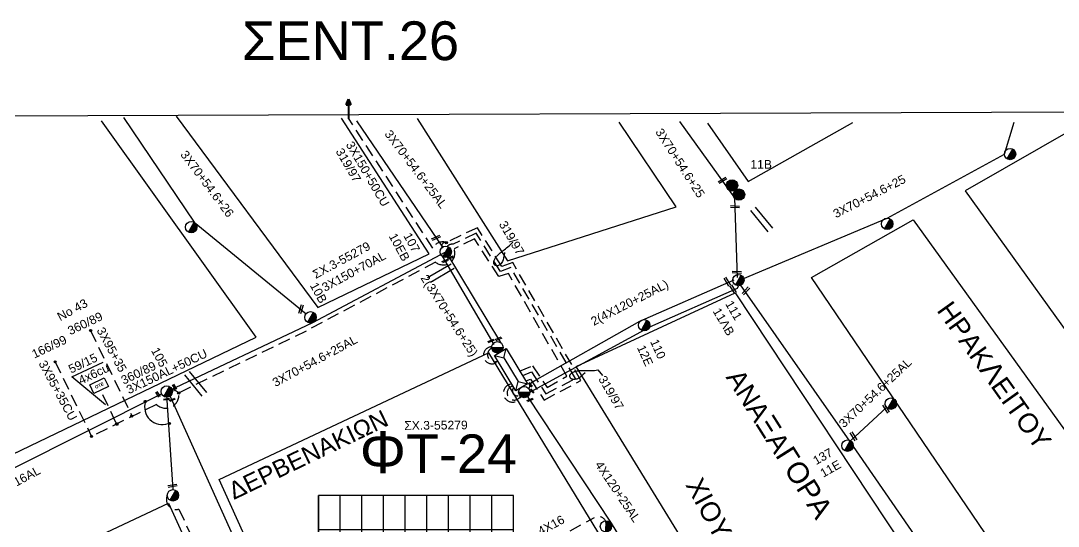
# Model space of a CAD drawing. Header units: millimetres. Extents: x 3156 to 5307, y 1191 to 2273.
# Drawn here: x 3271.8 to 3487, y 2156 to 2260.8 of the extents above; entities that cross this region are included whole.
import ezdxf
from ezdxf.enums import TextEntityAlignment as Align

# ---------------------------------------------------------------- set-up
doc = ezdxf.new("R2010")
doc.units = ezdxf.units.MM
doc.linetypes.add('DASHED', pattern=[19.05, 12.7, -6.35])
for name, color, linetype in [('Pillar OTE', 7, 'Continuous'), ('Άγνωστα', 7, 'Continuous'), ('Ασφαλειοκιβώτια Χ.Τ 9 αναχωρήσεων', 7, 'Continuous'), ('Γυμνά εναέρια ΧΤ και ΦΟΠ (3Φ)   4x50+16AL', 7, 'Continuous'), ('Εναέρια παροχή ΧΤ 4x25', 7, 'SYN_LINE'), ('Επίτονοι', 7, 'Continuous'), ('Επιγραφές - Σχήματα', 7, 'Continuous'), ('Καλώδια ΧΤ   3x150+50AL', 7, 'DASHED'), ('Καλώδια ΧΤ   3x150+50CU', 7, 'DASHED'), ('Καλώδια ΧΤ   3x150+70AL', 7, 'DASHED'), ('Καλώδια ΧΤ   3x150AL+50XLPE', 7, 'DASHED'), ('Καλώδια ΧΤ   3x95+35 CU', 7, 'DASHED'), ('Μηχανική τομή', 7, 'Continuous'), ('Στύλος Ξύλινος', 7, 'Continuous'), ('Στύλος Ξύλινος @ 1', 7, 'Continuous'), ('Στύλος ΦΜ', 7, 'Continuous'), ('Στύλος ΦΜ @ 1', 7, 'Continuous'), ('Συνδέσεις', 7, 'Continuous'), ('Συνεστραμμένα ΧΤ   3x70+54.6+25 AL', 7, 'SYN_LINE'), ('Συνεστραμμένα ΧΤ   4x120+25 AL', 7, 'SYN_LINE'), ('Τομή', 7, 'Continuous'), ('Υποσταθμός εναέριος 2 στύλων', 7, 'Continuous'), ('Υποσταθμός πόλεως', 7, 'Continuous'), ('Υπόβαθρο ΔΕΗ', 7, 'Continuous'), ('Υπόγεια καλώδια Παροχών ΧΤ   4x6', 7, 'DASHED')]:
    doc.layers.add(name, color=color, linetype=linetype)
doc.styles.add('arial', font='arial.ttf')
doc.styles.get("Standard").update_dxf_attribs({"font": 'arial.ttf'})
doc.linetypes.add('SYN_LINE', pattern='A,0.5,-0.0001,["/\\/\\/\\/",Standard,S=0.1,R=0,X=0,Y=-0.05],-0.25', length=0.7501)
doc.dimstyles.new('ISO-25', dxfattribs={"dimtxt": 2.5, "dimasz": 2.5, "dimexe": 1.25, "dimexo": 0.625, "dimtad": 1, "dimtxsty": 'Standard', "dimcen": 2.5, "dimadec": 0, "dimazin": 0, "dimtfac": 1, "dimtmove": 0, "dimatfit": 3, "dimfxl": 1, "dimarcsym": 0})

# ---------------------------------------------------------------- blocks, each defined once
blk = doc.blocks.new('ΥΠΑΡΧΩΝ ΤΣΙΜΕΝΤΕΝΙΟΣ ΣΤΥΛΟΣ')
at = {"layer": 'Στύλος ΦΜ'}
blk.add_hatch(color=7, dxfattribs=at).paths.add_polyline_path([(-1.29, -2.28, 0.574793), (2.62, 0, 0.268822), (1.3, 2.27)])
at = {"layer": 'Στύλος ΦΜ', "color": 7}
blk.add_line((-1.29, -2.28), (1.3, 2.27), dxfattribs=at)
blk.add_circle((0, 0), 2.62, dxfattribs=at)
at = {"layer": 'Στύλος ΦΜ', "flags": 4}
for tag, p in [('ΑΡΙΘΜΟΣ', (-4.68, 8.05)), ('ΤΥΠΟΣ', (-4.91, 3.03))]:
    blk.add_attdef(tag, p, '', height=4, dxfattribs=at)
blk = doc.blocks.new('ΥΠΟΣΤΑΘΜΟΣ ΕΝΑΕΡΙΟΣ ΕΠΙ 2 ΣΤΥΛΩΝ')
at = {"layer": 'Υποσταθμός εναέριος 2 στύλων', "linetype": 'Continuous'}
for points in [[(-11.97, -2.11, 0.574793), (-8.45, -0.07, 0.268822), (-9.64, 1.98)], [(9.68, -2.15, 0.574793), (13.19, -0.1, 0.268822), (12.01, 1.95)]]:
    blk.add_hatch(color=256, dxfattribs=at).paths.add_polyline_path(points)
for p, q in [((-11.97, -2.11), (-9.64, 1.98)), ((9.68, -2.15), (12.01, 1.95))]:
    blk.add_line(p, q, dxfattribs=at)
for centre in [(-10.81, -0.07), (10.84, -0.1)]:
    blk.add_circle(centre, 2.36, dxfattribs=at)
at = {"layer": 'Υποσταθμός πόλεως', "linetype": 'Continuous', "ltscale": 40}
blk.add_lwpolyline([(-8.57, 2.82), (8.57, 2.82), (8.57, -2.82), (-8.57, -2.82)], close=True, dxfattribs=at)
for points in [[(-5.75, 0), (-8.57, 2.82)], [(-8.57, -2.82), (-5.75, 0)], [(-5.75, 0), (5.75, 0)], [(5.75, 0), (8.57, 2.82)], [(8.57, -2.82), (5.75, 0)]]:
    blk.add_lwpolyline(points, dxfattribs=at)
at = {"layer": 'Υποσταθμός εναέριος 2 στύλων', "ltscale": 40, "flags": 1}
for tag, p in [('ΜΕΤΑΣΧΗΜΑΤΙΣΜΟΣ', (14.09, 2.51)), ('ΙΣΧΥΣ', (14.07, -0.28)), ('ΑΡΙΘΜΟΣ', (14.19, -3))]:
    blk.add_attdef(tag, p, '', height=1.8, dxfattribs=at)
blk = doc.blocks.new('_ΣΥΝΔΕΣΗ')
at = {"layer": 'Συνδέσεις', "linetype": 'SYN_LINE', "ltscale": 40}
blk.add_hatch(color=256, dxfattribs=at).paths.add_polyline_path([(0.5, -0.01, 1), (-0.5, -0.01, 1)])
at = {"layer": 'Συνδέσεις'}
blk.add_circle((0, -0.01), 0.5, dxfattribs=at)
blk = doc.blocks.new('ΤΟΜΗ')
at = {"layer": 'Τομή', "ltscale": 40}
for p, q in [((-5.68, 0), (5.68, 0)), ((5.68, -2.33), (-5.68, -2.33))]:
    blk.add_line(p, q, dxfattribs=at)
blk = doc.blocks.new('ΜΗΧΑΝΙΚΗ ΤΟΜΗ')
at = {"layer": 'Μηχανική τομή', "ltscale": 40}
for p, q in [((-1.89, 0.78), (1.89, 0.78)), ((1.89, 0), (-1.89, 0))]:
    blk.add_line(p, q, dxfattribs=at)
blk = doc.blocks.new('ΑΣΦΑΛΕΙΟΚΙΒΩΤΙΟ ΥΠΟΣΤΑΘΜΟΥ 9 ΑΝΑΧΩΡΗΣΕΩΝ')
at = {"layer": 'Ασφαλειοκιβώτια Χ.Τ 9 αναχωρήσεων', "ltscale": 40}
for p, q in [((-23.8, 40.36), (24.02, 40.36)), ((-9.72, 40.36), (-9.72, -40.64)), ((9.94, 40.36), (9.94, -40.64)), ((-23.8, 31.36), (24.02, 31.36)), ((-23.8, 22.36), (24.02, 22.36)), ((-23.8, 13.36), (24.02, 13.36)), ((-23.8, 4.36), (24.02, 4.36)), ((-23.8, -4.64), (24.02, -4.64)), ((-23.8, -13.64), (24.02, -13.64)), ((-23.8, -22.64), (24.02, -22.64)), ((-23.8, -31.64), (24.02, -31.64))]:
    blk.add_line(p, q, dxfattribs=at)
at = {"layer": 'Ασφαλειοκιβώτια Χ.Τ 9 αναχωρήσεων'}
blk.add_lwpolyline([(-23.8, -40.64), (24.02, -40.64), (24.02, 40.36), (-23.8, 40.36)], close=True, dxfattribs=at)
for s, p in [('1', (-18.12, 33.62)), ('2', (-18.12, 25.05)), ('3', (-18.12, 15.98)), ('4', (-18.12, 6.96)), ('5', (-18.12, -2.05)), ('6', (-18.12, -11.19)), ('7', (-18.12, -19.43)), ('8', (-18.12, -29.12)), ('9', (-18.12, -37.81))]:
    blk.add_text(s, height=3.6, dxfattribs=at).set_placement(p)
at = {"layer": 'Ασφαλειοκιβώτια Χ.Τ 9 αναχωρήσεων', "ltscale": 40}
for tag, height, p in [('ΟΝΟΜΑ', 5, (-0.16, 44.31)), ('ΚΕΙΜΕΝΟ 1', 2, (17.06, 35.59)), ('ΚΕΙΜΕΝΟ 2', 2, (17.06, 26.88)), ('ΚΕΙΜΕΝΟ 3', 2, (17.06, 17.69)), ('ΚΕΙΜΕΝΟ 4', 2, (17.06, 8.71)), ('ΚΕΙΜΕΝΟ 5', 2, (17.06, -0.13)), ('ΚΕΙΜΕΝΟ 6', 2, (17.06, -9.05)), ('ΚΕΙΜΕΝΟ 7', 2, (17.06, -18.13)), ('ΚΕΙΜΕΝΟ 8', 2, (17.06, -26.85)), ('ΚΕΙΜΕΝΟ 9', 2, (17.06, -35.99)), ('ΣΧ', 2, (-0.1, -42.64))]:
    blk.add_attdef(tag, text='', height=height, dxfattribs=at).set_placement(p, align=Align.MIDDLE_CENTER)
blk = doc.blocks.new('ΥΠΑΡΧΩΝ ΞΥΛΙΝΟΣ ΣΤΥΛΟΣ')
at = {"layer": 'Στύλος Ξύλινος'}
h = blk.add_hatch(color=7, dxfattribs=at)
h.paths.add_polyline_path([(-2.62, 0, 0.270008), (-1.29, -2.28), (1.3, 2.27, 0.576266)])
h.paths.add_polyline_path([(-1.29, -2.28, 0.574793), (2.62, 0, 0.268822), (1.3, 2.27)])
at = {"layer": 'Στύλος Ξύλινος', "color": 7}
blk.add_line((-1.29, -2.28), (1.3, 2.27), dxfattribs=at)
blk.add_circle((0, 0), 2.62, dxfattribs=at)
at = {"layer": 'Στύλος Ξύλινος', "flags": 4}
for tag, p in [('ΑΡΙΘΜΟΣ', (-4.91, 8.6)), ('ΤΥΠΟΣ', (-4.85, 3.39))]:
    blk.add_attdef(tag, p, '', height=4, dxfattribs=at)
blk = doc.blocks.new('ΕΠΙΤΟΝΟΣ')
at = {"layer": 'Επίτονοι', "lineweight": 40, "ltscale": 40}
blk.add_hatch(color=256, dxfattribs=at).paths.add_polyline_path([(-1.13, 6.47), (0, 9.1), (1.13, 6.47)])
for p, q in [((-1.13, 6.47), (0, 9.1)), ((1.13, 6.47), (-1.13, 6.47)), ((-1.13, 6.47), (0, 6.47)), ((0, 9.1), (1.13, 6.47)), ((0, 6.47), (0, 0))]:
    blk.add_line(p, q, dxfattribs=at)
blk = doc.blocks.new('PILLAR ΟΤΕ')
at = {"layer": 'Pillar OTE', "ltscale": 40}
blk.add_lwpolyline([(-3.31, 2.02), (3.39, 2.02), (3.39, -1.99), (-3.31, -1.99)], close=True, dxfattribs=at)
at = {"layer": 'Pillar OTE', "insert": (-1.81, 0.71), "char_height": 1.3575, "width": 109.961, "attachment_point": 1}
blk.add_mtext('{\\fArial|b1|i0|c161|p34;OTE}', dxfattribs=at)
blk = doc.blocks.new('TSONTA XT1')
at = {"ltscale": 40}
h = blk.add_hatch(color=256, dxfattribs=at)
h.dxf.hatch_style = 1
h.paths.add_polyline_path([(595.96, 2487.66), (597.07, 2488.77), (595.96, 2489.87), (594.85, 2488.77)])
blk.add_lwpolyline([(594.85, 2488.77), (595.96, 2489.87), (597.07, 2488.77), (595.96, 2487.66)], close=True, dxfattribs=at)

msp = doc.modelspace()

# ---------------------------------------------------------------- linework, layer by layer
at = {"layer": 'Άγνωστα'}
for points in [[(3372.12, 2212.71), (3372.06, 2212.1), (3371.97, 2211.6), (3371.85, 2211.2), (3371.72, 2210.88), (3371.58, 2210.64), (3371.43, 2210.45), (3371.29, 2210.31), (3371.16, 2210.21), (3371.04, 2210.13), (3370.94, 2210.07), (3370.85, 2210.02), (3370.77, 2209.99), (3370.7, 2209.98), (3370.64, 2209.97), (3370.57, 2209.98), (3370.5, 2209.99), (3370.44, 2210.01), (3370.36, 2210.03), (3370.29, 2210.06), (3370.23, 2210.1), (3370.16, 2210.14), (3370.1, 2210.19), (3370.05, 2210.24), (3370, 2210.3), (3369.97, 2210.36), (3369.95, 2210.43), (3369.93, 2210.5), (3369.93, 2210.58), (3369.93, 2210.66), (3369.94, 2210.74), (3369.95, 2210.83), (3369.97, 2210.93), (3370, 2211.02), (3370.03, 2211.12), (3370.07, 2211.23), (3370.12, 2211.33), (3370.17, 2211.44), (3370.24, 2211.55), (3370.31, 2211.66), (3370.39, 2211.77), (3370.48, 2211.89), (3370.58, 2212.01), (3370.69, 2212.13), (3370.82, 2212.25), (3370.96, 2212.38), (3371.11, 2212.52), (3371.28, 2212.66), (3371.46, 2212.81), (3371.67, 2212.97), (3371.88, 2213.14), (3372.11, 2213.31), (3372.35, 2213.5), (3372.59, 2213.7), (3372.84, 2213.9), (3373.1, 2214.12), (3373.35, 2214.36), (3373.6, 2214.6), (3373.85, 2214.86), (3373.89, 2214.91)], [(3388.86, 2187.78), (3388.43, 2187.34), (3388.05, 2187), (3387.71, 2186.76), (3387.41, 2186.6), (3387.14, 2186.49), (3386.91, 2186.44), (3386.72, 2186.42), (3386.55, 2186.42), (3386.41, 2186.42), (3386.29, 2186.44), (3386.19, 2186.46), (3386.11, 2186.48), (3386.05, 2186.52), (3385.99, 2186.55), (3385.94, 2186.6), (3385.9, 2186.65), (3385.86, 2186.71), (3385.82, 2186.77), (3385.78, 2186.84), (3385.75, 2186.91), (3385.72, 2186.98), (3385.71, 2187.05), (3385.7, 2187.13), (3385.7, 2187.2), (3385.71, 2187.27), (3385.73, 2187.34), (3385.77, 2187.4), (3385.81, 2187.47), (3385.86, 2187.53), (3385.92, 2187.59), (3385.99, 2187.65), (3386.07, 2187.71), (3386.15, 2187.77), (3386.24, 2187.83), (3386.33, 2187.89), (3386.43, 2187.94), (3386.54, 2187.99), (3386.66, 2188.04), (3386.78, 2188.08), (3386.92, 2188.12), (3387.06, 2188.15), (3387.21, 2188.18), (3387.38, 2188.21), (3387.55, 2188.23), (3387.74, 2188.24), (3387.95, 2188.25), (3388.17, 2188.26), (3388.41, 2188.26), (3388.66, 2188.26), (3388.93, 2188.26), (3389.22, 2188.26), (3389.53, 2188.25), (3389.84, 2188.26), (3390.17, 2188.26), (3390.5, 2188.28), (3390.84, 2188.3), (3391.19, 2188.34), (3391.54, 2188.39), (3392.46, 2187.23)]]:
    msp.add_lwpolyline(points, dxfattribs=at)
at = {"layer": 'Γυμνά εναέρια ΧΤ και ΦΟΠ (3Φ)   4x50+16AL', "color": 85}
msp.add_lwpolyline([(3421.07, 2206.05), (3443.7, 2173.58), (3468.05, 2138.36), (3496.42, 2094.73)], dxfattribs=at)
at = {"layer": 'Γυμνά εναέρια ΧΤ και ΦΟΠ (3Φ)   4x50+16AL', "color": 30, "ltscale": 40}
msp.add_lwpolyline([(3245.53, 2156.74), (3270.03, 2167.89), (3301.14, 2183.48)], dxfattribs=at)
at = {"layer": 'Εναέρια παροχή ΧΤ 4x25', "color": 151, "linetype": 'DASHED', "ltscale": 0.2}
msp.add_lwpolyline([(3379.11, 2151.37), (3390.84, 2157.8, -0.662112), (3393.19, 2155.94, -3.138939)], format="xyb", dxfattribs=at)
at = {"layer": 'Καλώδια ΧΤ   3x150+50AL', "color": 6, "ltscale": 0.2}
msp.add_lwpolyline([(3304.78, 2183.72), (3304.56, 2183.61, -0.729366), (3299.95, 2181.24), (3286.28, 2174.49)], format="xyb", dxfattribs=at)
at = {"layer": 'Καλώδια ΧΤ   3x150+50CU', "color": 1, "ltscale": 0.2}
msp.add_lwpolyline([(3360.25, 2214.75, 0.397444), (3357.25, 2213.62), (3339.76, 2240.59)], format="xyb", dxfattribs=at)
msp.add_lwpolyline([(3376.66, 2186.15), (3377.53, 2186.47), (3380.36, 2182.15), (3388.01, 2186.19), (3373.87, 2210.64), (3371.6, 2209.86), (3366.52, 2217.88), (3360.18, 2214.89)], dxfattribs=at)
at = {"layer": 'Καλώδια ΧΤ   3x150+50CU', "color": 133, "ltscale": 0.2}
msp.add_lwpolyline([(3375.95, 2187.25), (3377.73, 2187.99), (3380.72, 2183.41), (3386.87, 2186.61), (3373.44, 2209.61), (3371.29, 2208.77), (3366.26, 2216.78), (3361.5, 2214.45)], dxfattribs=at)
at = {"layer": 'Καλώδια ΧΤ   3x150+50CU', "color": 1, "ltscale": 0.2}
msp.add_arc((3359.87, 2214.11), 0.741, 56.0372, 204.9369, dxfattribs=at)
at = {"layer": 'Καλώδια ΧΤ   3x150+50CU', "ltscale": 0.2}
msp.add_arc((3361.36, 2212.85), 1.61, 84.9952, 133.4899, dxfattribs=at)
at = {"layer": 'Καλώδια ΧΤ   3x150+50CU', "color": 2, "ltscale": 0.2}
msp.add_arc((3369.56, 2191.42), 1.77, 94.7339, 317.9169, dxfattribs=at)
at = {"layer": 'Καλώδια ΧΤ   3x150+50CU', "color": 30, "ltscale": 0.2}
msp.add_arc((3370.09, 2191.55), 1.46, 111.8423, 298.9979, dxfattribs=at)
at = {"layer": 'Καλώδια ΧΤ   3x150+50CU', "color": 151, "ltscale": 0.2}
msp.add_arc((3373.83, 2183.6), 1.89, 93.7841, 332.9617, dxfattribs=at)
at = {"layer": 'Καλώδια ΧΤ   3x150+50CU', "color": 85, "ltscale": 0.2}
msp.add_arc((3374.14, 2183.59), 1.45, 103.5759, 334.4002, dxfattribs=at)
at = {"layer": 'Καλώδια ΧΤ   3x150+50CU', "color": 173, "ltscale": 0.2}
msp.add_arc((3374.76, 2184.01), 0.978, 132.7693, 312.5302, dxfattribs=at)
at = {"layer": 'Καλώδια ΧΤ   3x150+50CU', "color": 6, "ltscale": 0.2}
msp.add_arc((3303.08, 2182.16), 2.07, 44.4354, 98.079, dxfattribs=at)
at = {"layer": 'Καλώδια ΧΤ   3x150+50CU', "linetype": 'Continuous', "ltscale": 0.2}
msp.add_arc((3301.08, 2180.66), 3.59, 161.2989, 290.8316, dxfattribs=at)
at = {"layer": 'Καλώδια ΧΤ   3x150+70AL', "color": 6, "ltscale": 0.2}
msp.add_lwpolyline([(3375.24, 2188.11), (3377.98, 2189.23), (3380.97, 2184.73), (3385.08, 2187.1), (3372.96, 2208.39), (3370.99, 2207.76), (3365.94, 2215.58), (3361.69, 2213.5, -0.782477), (3357.84, 2210.75), (3330.98, 2196.45), (3304.82, 2183.74)], format="xyb", dxfattribs=at)
at = {"layer": 'Καλώδια ΧΤ   3x150AL+50XLPE', "color": 30, "ltscale": 0.2}
msp.add_lwpolyline([(3304.61, 2159.52), (3314.09, 2139.06)], dxfattribs=at)
msp.add_arc((3304.07, 2161.52), 2.07, 155.4105, 285.1552, dxfattribs=at)
at = {"layer": 'Καλώδια ΧΤ   3x95+35 CU', "color": 6, "linetype": 'DASHED', "ltscale": 0.2}
msp.add_lwpolyline([(3286.28, 2196.57), (3294.9, 2178.77)], dxfattribs=at)
at = {"layer": 'Καλώδια ΧΤ   3x95+35 CU', "color": 6, "ltscale": 0.2}
msp.add_lwpolyline([(3278.92, 2190.07), (3286.48, 2174.6)], dxfattribs=at)
at = {"layer": 'Συνεστραμμένα ΧΤ   3x70+54.6+25 AL', "color": 30, "ltscale": 20}
msp.add_line((3359.24, 2212.01), (3369.93, 2193.69), dxfattribs=at)
at = {"layer": 'Συνεστραμμένα ΧΤ   3x70+54.6+25 AL', "color": 2, "ltscale": 20}
for points in [[(3293.14, 2240.72), (3307.75, 2219.02), (3331, 2200.03)], [(3302.59, 2184.12), (3332.39, 2198.21), (3359.96, 2212.88), (3371.35, 2194.1)]]:
    msp.add_lwpolyline(points, dxfattribs=at)
at = {"layer": 'Συνεστραμμένα ΧΤ   3x70+54.6+25 AL', "color": 133, "ltscale": 20}
msp.add_lwpolyline([(3341.48, 2240.07), (3359.3, 2213.85)], dxfattribs=at)
at = {"layer": 'Συνεστραμμένα ΧΤ   3x70+54.6+25 AL', "color": 173, "linetype": 'SYN_LINE', "ltscale": 20}
for points in [[(3408.47, 2239.87), (3419.85, 2224.06), (3420.39, 2207.52)], [(3421.57, 2207.3), (3421.57, 2207.3), (3451.55, 2219.87), (3475.86, 2233.16), (3477.89, 2239.76)]]:
    msp.add_lwpolyline(points, dxfattribs=at)
at = {"layer": 'Συνεστραμμένα ΧΤ   3x70+54.6+25 AL', "color": 30, "ltscale": 15}
msp.add_lwpolyline([(3302.06, 2183.18), (3303.36, 2163.56)], dxfattribs=at)
at = {"layer": 'Συνεστραμμένα ΧΤ   3x70+54.6+25 AL', "color": 6, "ltscale": 20}
msp.add_lwpolyline([(3302.49, 2183.52), (3323.87, 2136.09), (3337.51, 2106.84), (3352.51, 2072.32), (3368.88, 2036.41), (3381.94, 2007.44), (3397.21, 1974.81)], dxfattribs=at)
at = {"layer": 'Συνεστραμμένα ΧΤ   3x70+54.6+25 AL', "color": 85, "ltscale": 11}
msp.add_lwpolyline([(3443.9, 2173.7), (3451.42, 2180.6)], dxfattribs=at)
at = {"layer": 'Συνεστραμμένα ΧΤ   4x120+25 AL', "color": 85, "ltscale": 20}
for p, q in [((3402.31, 2197.32), (3420.5, 2205.34)), ((3420.5, 2205.34), (3420.68, 2205.84)), ((3377.44, 2183.78), (3401.19, 2196.72))]:
    msp.add_line(p, q, dxfattribs=at)
at = {"layer": 'Συνεστραμμένα ΧΤ   4x120+25 AL', "color": 173, "ltscale": 20}
msp.add_lwpolyline([(3377.26, 2184.41), (3377.54, 2185.65), (3378.47, 2186.18), (3400.21, 2198.5), (3419.79, 2207.1)], dxfattribs=at)
at = {"layer": 'Συνεστραμμένα ΧΤ   4x120+25 AL', "color": 151, "ltscale": 20}
msp.add_lwpolyline([(3493.69, 2015.83), (3473.56, 2046.12), (3445.69, 2072.28), (3426.15, 2102.69), (3405.66, 2137.97), (3394.35, 2156.59), (3376.95, 2182.96)], dxfattribs=at)
at = {"layer": 'Υπόβαθρο ΔΕΗ', "linetype": 'Continuous', "ltscale": 0.2}
msp.add_line((5162.12, 2247.76), (3234.44, 2240.91), dxfattribs=at)
at = {"layer": 'Υπόβαθρο ΔΕΗ'}
for points in [[(3304.06, 2240.99), (3333.4, 2201.3), (3356.55, 2212.48), (3338.34, 2240.57)], [(3241.2, 2157.02), (3320.6, 2195.15), (3288.51, 2240.01)], [(3354.01, 2240.5), (3372.79, 2211.02), (3407.78, 2222.24), (3395.91, 2239.79)], [(3414.24, 2239.56), (3422.69, 2227.48), (3444.41, 2239.69)], [(3491.53, 2239.13), (3467.69, 2225.55), (3527.6, 2142.28), (3623.26, 2209.78), (3604.57, 2239.22)], [(3435.82, 2207.57), (3456.96, 2219.51), (3560.57, 2075.75), (3537.44, 2057.96), (3435.82, 2207.57)], [(3387.05, 2189.12), (3420.01, 2204.36), (3458.36, 2146.42), (3424.47, 2128.09), (3387.05, 2189.12)], [(3312.98, 2165.65), (3368.86, 2191.92), (3401.87, 2137.69), (3338.52, 2109.1), (3312.98, 2165.65)], [(3282.37, 2186.95), (3288.89, 2190)], [(3251.07, 2136.63), (3302.42, 2160.74), (3403.99, 1937.73), (3398.52, 1932.77), (3338.04, 1949.15), (3251.07, 2136.63)]]:
    msp.add_lwpolyline(points, dxfattribs=at)
at = {"layer": 'Υπόγεια καλώδια Παροχών ΧΤ   4x6', "color": 6, "linetype": 'DASHED', "ltscale": 0.2}
msp.add_lwpolyline([(3291.55, 2177.48), (3288.39, 2184.15)], dxfattribs=at)

# ---------------------------------------------------------------- block references
at = {"layer": 'Pillar OTE', "xscale": 0.5, "yscale": 0.5, "zscale": 0.5, "rotation": 25.46685920989834}
msp.add_blockref('PILLAR ΟΤΕ', (3288.03, 2185.12), dxfattribs=at)
at = {"layer": 'Ασφαλειοκιβώτια Χ.Τ 9 αναχωρήσεων', "xscale": 0.5, "yscale": 0.5, "zscale": 0.5, "rotation": 90}
msp.add_blockref('ΑΣΦΑΛΕΙΟΚΙΒΩΤΙΟ ΥΠΟΣΤΑΘΜΟΥ 9 ΑΝΑΧΩΡΗΣΕΩΝ', (3353.72, 2150.31), dxfattribs=at)
at = {"layer": 'Επίτονοι', "xscale": 0.4499999999998181, "yscale": 0.4499999999998181, "zscale": 0.4499999999998181}
msp.add_blockref('ΕΠΙΤΟΝΟΣ', (3339.79, 2240.45), dxfattribs=at)
at = {"layer": 'Μηχανική τομή'}
for p, xscale, yscale, zscale, rotation in [((3417.26, 2227.88), 0.4999999999991925, 0.4999999999991925, 0.4999999999991925, 211.2700738611387), ((3419.97, 2222.42), 0.4999999999990218, 0.4999999999990218, 0.4999999999990218, 177.4231793245717), ((3357.86, 2215.96), 0.499999999999347, 0.499999999999347, 0.499999999999347, 203.2801580133143), ((3359.77, 2211.1), 0.3431528250662729, 0.3431528250662729, 0.3431528250662729, 203.2801580133143), ((3360.91, 2211.79), 0.3431528250662729, 0.3431528250662729, 0.3431528250662729, 203.2801580133143), ((3420.36, 2208.84), 0.4999999999990218, 0.4999999999990218, 0.4999999999990218, 177.4231793245717), ((3418.2, 2206.59), 0.4999999999989623, 0.4999999999989623, 0.4999999999989623, 302.0984331805232), ((3419.41, 2205.02), 0.4999999999989624, 0.4999999999989624, 0.4999999999989624, 302.0984331805232), ((3422.09, 2204.9), 0.4999999999989626, 0.4999999999989626, 0.4999999999989626, 227.4987009476157), ((3329.75, 2201.05), 0.4999999999991926, 0.4999999999991926, 0.4999999999991926, 253.5278476159036), ((3369.3, 2194.52), 0.3580128401559391, 0.3580128401559391, 0.3580128401559391, 203.2801580133143), ((3370.86, 2194.95), 0.3580128401559391, 0.3580128401559391, 0.3580128401559391, 203.2801580133143), ((3303.8, 2184.91), 0.3310271475453775, 0.3310271475453775, 0.3310271475453775, 122.5306959493996), ((3377.47, 2185.24), 0.2778694868742438, 0.2778694868742438, 0.2778694868742438, 311.3479925424458), ((3300.35, 2183.38), 0.3310271475453775, 0.3310271475453775, 0.3310271475453775, 122.5306959493997), ((3377.83, 2183.95), 0.2778694868742438, 0.2778694868742438, 0.2778694868742438, 311.3479925424458), ((3302.01, 2182.44), 0.3310271475453775, 0.3310271475453775, 0.3310271475453775, 188.7694688875584), ((3303.17, 2182.32), 0.3208274182055879, 0.3208274182055879, 0.3208274182055879, 203.2801580133143), ((3377.42, 2182.28), 0.3465862463931662, 0.3465862463931662, 0.3465862463931662, 203.2801580133143), ((3451.15, 2180.25), 0.4999999999990106, 0.4999999999990106, 0.4999999999990106, 302.0984331805197), ((3444.4, 2174.51), 0.4999999999990106, 0.4999999999990106, 0.4999999999990106, 302.0984331805197), ((3303.24, 2164.56), 0.4999999999992888, 0.4999999999992888, 0.4999999999992888, 188.7694688875584)]:
    msp.add_blockref('ΜΗΧΑΝΙΚΗ ΤΟΜΗ', p, dxfattribs=dict(at, xscale=xscale, yscale=yscale, zscale=zscale, rotation=rotation))
at = {"layer": 'Στύλος Ξύλινος @ 1', "ltscale": 40, "xscale": 0.4499999999998181, "yscale": 0.4499999999998181, "zscale": 0.4499999999998181}
for p in [(3419.35, 2226.66), (3420.8, 2224.74)]:
    msp.add_blockref('ΥΠΑΡΧΩΝ ΞΥΛΙΝΟΣ ΣΤΥΛΟΣ', p, dxfattribs=at)
at = {"layer": 'Στύλος ΦΜ @ 1', "ltscale": 40, "xscale": 0.4499999999998181, "yscale": 0.4499999999998181, "zscale": 0.4499999999998181}
for p in [(3477.04, 2233.16), (3307.16, 2218), (3451.55, 2218.69), (3359.96, 2212.88), (3420.68, 2207.02), (3331.91, 2199.29), (3401.13, 2197.65), (3302.08, 2183.92), (3452.29, 2181.39), (3443.31, 2172.68), (3303.36, 2162.38)]:
    msp.add_blockref('ΥΠΑΡΧΩΝ ΤΣΙΜΕΝΤΕΝΙΟΣ ΣΤΥΛΟΣ', p, dxfattribs=at)
at = {"layer": 'Στύλος ΦΜ @ 1', "ltscale": 40}
ref = msp.add_blockref('ΥΠΑΡΧΩΝ ΤΣΙΜΕΝΤΕΝΙΟΣ ΣΤΥΛΟΣ', (3420.8, 2224.75), dxfattribs=dict(at, xscale=0.4499999999998181, yscale=0.4499999999998181, zscale=0.4499999999998181))
ref.add_attrib('ΤΥΠΟΣ', '11B', (3423.16, 2230.11), dxfattribs={"layer": '', "height": 1.8, "flags": 4})
ref = msp.add_blockref('ΥΠΑΡΧΩΝ ΤΣΙΜΕΝΤΕΝΙΟΣ ΣΤΥΛΟΣ', (3393.19, 2155.94), dxfattribs=dict(at, xscale=0.4500000000000911, yscale=0.4500000000000911, zscale=0.4500000000000911, rotation=28.16833159185275))
ref.add_attrib('ΤΥΠΟΣ', '1625', (3384.41, 2149.79), dxfattribs={"layer": '', "height": 1.8, "rotation": 28.1683, "flags": 4})
ref.add_attrib('ΑΡΙΘΜΟΣ', '10E', (3386.88, 2147.41), dxfattribs={"layer": '', "height": 1.8, "rotation": 28.1683, "flags": 4})
at = {"layer": 'Συνδέσεις', "xscale": 0.4499999999998181, "yscale": 0.4499999999998181, "zscale": 0.4499999999998181}
for p in [(3360.07, 2214.78), (3286.28, 2196.57), (3278.92, 2190.08), (3304.56, 2183.62), (3297.65, 2181.86), (3294.82, 2178.8), (3302.63, 2177.29), (3286.48, 2174.6)]:
    msp.add_blockref('_ΣΥΝΔΕΣΗ', p, dxfattribs=at)
at = {"layer": 'Συνδέσεις', "xscale": 0.3075184835441075, "yscale": 0.3075184835441075, "zscale": 0.3075184835441075, "rotation": 25.28777726564351}
msp.add_blockref('TSONTA XT1', (3452.92, 1406.89), dxfattribs=at)
at = {"layer": 'Τομή'}
for p, xscale, yscale, zscale, rotation in [((3425.93, 2219.97), 0.4999999999998582, 0.4999999999998582, 0.4999999999998582, 309.3036566343027), ((3358.64, 2208.97), 0.4999999999999633, 0.4999999999999633, 0.4999999999999633, 30.39776893807612), ((3308.51, 2185.89), 0.4999999999998582, 0.4999999999998582, 0.4999999999998582, 309.3036566343027)]:
    msp.add_blockref('ΤΟΜΗ', p, dxfattribs=dict(at, xscale=xscale, yscale=yscale, zscale=zscale, rotation=rotation))
at = {"layer": 'Υποσταθμός εναέριος 2 στύλων', "xscale": 0.5000000000000459, "yscale": 0.5000000000000459, "zscale": 0.5000000000000459, "rotation": 301.1317959121035}
msp.add_blockref('ΥΠΟΣΤΑΘΜΟΣ ΕΝΑΕΡΙΟΣ ΕΠΙ 2 ΣΤΥΛΩΝ', (3373.49, 2188.46), dxfattribs=at)

# ---------------------------------------------------------------- texts
at = {"layer": 'Άγνωστα', "ltscale": 40, "char_height": 1.8, "width": 43.5158, "attachment_point": 1, "style": 'arial'}
for s, insert, rotation in [('3X70+54.6+25', (3404.88, 2238.72), 302.8739), ('3X70+54.6+26', (3306.24, 2234.12), 306.9033), ('3X70+54.6+25', (3440.09, 2221.42), 27.1926), ('10EB', (3349.67, 2216.99), 298.405), ('107', (3352.71, 2217.08), 298.405), ('10B', (3333.31, 2206.78), 298.405), ('2(3X70+54.6+25)', (3356.18, 2208.4), 302.708), ('2(4X120+25AL)', (3389.83, 2199.11), 27.1926), ('3X95+35', (3289.06, 2197.48), 298.405), ('105', (3300.35, 2193.3), 298.405)]:
    msp.add_mtext(s, dxfattribs=dict(at, insert=insert, rotation=rotation))
at = {"layer": 'Γυμνά εναέρια ΧΤ και ΦΟΠ (3Φ)   4x50+16AL', "ltscale": 40, "char_height": 1.8, "width": 43.5158, "attachment_point": 1, "style": 'arial'}
for s, insert, rotation in [('111\\P11ΛΒ', (3419.43, 2203.01), 300.4197), ('110\\P12E', (3403.97, 2195.01), 294.1382), ('4X50+16AL', (3263.59, 2162.27), 28.405)]:
    msp.add_mtext(s, dxfattribs=dict(at, insert=insert, rotation=rotation))
at = {"layer": 'Εναέρια παροχή ΧΤ 4x25', "ltscale": 20, "insert": (3378.8, 2155.57), "char_height": 1.8, "width": 43.5158, "attachment_point": 1, "rotation": 28.405, "style": 'arial'}
msp.add_mtext('4X16', dxfattribs=at)
at = {"layer": 'Καλώδια ΧΤ   3x150+50CU', "ltscale": 0.2, "char_height": 1.8, "width": 43.5158, "attachment_point": 1, "rotation": 300.3789, "style": 'arial'}
for s, insert in [('319/97', (3338.61, 2234.61)), ('3X150+50CU', (3340.72, 2236.04)), ('319/97', (3372.48, 2219.53)), ('319/97', (3393.11, 2187.43))]:
    msp.add_mtext(s, dxfattribs=dict(at, insert=insert))
at = {"layer": 'Καλώδια ΧΤ   3x150+70AL', "ltscale": 0.2, "char_height": 1.8, "width": 43.5158, "attachment_point": 1, "style": 'arial'}
for s, insert, rotation in [('ΣΧ.3-55279', (3332.11, 2208.82), 28.405), ('3X150+70AL', (3334.03, 2206.15), 28.405), ('ΣΧ.3-55279', (3351.35, 2177.76), 0.5201)]:
    msp.add_mtext(s, dxfattribs=dict(at, insert=insert, rotation=rotation))
at = {"layer": 'Καλώδια ΧΤ   3x150AL+50XLPE', "ltscale": 0.2, "char_height": 1.8, "width": 43.5158, "attachment_point": 1, "rotation": 25.471, "style": 'arial'}
for s, insert in [('360/89', (3281.28, 2197.19)), ('166/99', (3273.84, 2192.35)), ('3X150AL+50CU', (3293.46, 2184.96)), ('360/89', (3292.35, 2186.93))]:
    msp.add_mtext(s, dxfattribs=dict(at, insert=insert))
at = {"layer": 'Καλώδια ΧΤ   3x150AL+50XLPE', "ltscale": 0.2, "char_height": 1.8, "attachment_point": 1, "rotation": 25.471, "style": 'arial'}
for s, insert in [('59/15', (3281.46, 2189.23)), ('4x6cu', (3283.51, 2186.94))]:
    msp.add_mtext_dynamic_manual_height_columns(s, width=1.8, gutter_width=12.5, heights=[0.118], dxfattribs=dict(at, insert=insert))
at = {"layer": 'Καλώδια ΧΤ   3x95+35 CU', "ltscale": 0.2, "insert": (3277.01, 2190.61), "char_height": 1.8, "width": 43.5158, "attachment_point": 1, "rotation": 298.405, "style": 'arial'}
msp.add_mtext('3X95+35CU', dxfattribs=at)
at = {"layer": 'Συνεστραμμένα ΧΤ   3x70+54.6+25 AL', "ltscale": 20, "char_height": 1.8, "width": 43.5158, "attachment_point": 1, "style": 'arial'}
for insert, rotation in [((3348.59, 2238.38), 307.1258), ((3323.76, 2186.39), 28.405), ((3441.33, 2177.57), 43.4442)]:
    msp.add_mtext('3X70+54.6+25AL', dxfattribs=dict(at, insert=insert, rotation=rotation))
at = {"layer": 'Συνεστραμμένα ΧΤ   4x120+25 AL', "ltscale": 20, "char_height": 1.8, "width": 43.5158, "attachment_point": 1, "style": 'arial'}
for s, insert, rotation in [('137\\P11E', (3435.91, 2170.19), 29.6336), ('4X120+25AL', (3392.33, 2169.73), 303.8991)]:
    msp.add_mtext(s, dxfattribs=dict(at, insert=insert, rotation=rotation))
at = {"layer": 'Υπόβαθρο ΔΕΗ', "attachment_point": 1, "style": 'arial'}
for s, insert, char_height, width in [('{\\H1.083x;ΣΕΝΤ.26}', (3317.68, 2260.67), 7.4305, 85.5373), ('{\\H1.083x;Φ}T-24', (3342.09, 2175.68), 8, 92.0926)]:
    msp.add_mtext(s, dxfattribs=dict(at, insert=insert, char_height=char_height, width=width))
for s, insert, char_height, width, rotation in [('No 43', (3279.12, 2200.05), 1.8, 25.6049, 28.405), ('HPAK{\\H1.083x;Λ}EITOΥ', (3465.22, 2203.26), 4, 15.2433, 305.4837), ('ANA{\\H1.083x;Ξ}A{\\H1.083x;ΓOPA}', (3421.63, 2189.2), 4, 25.6049, 302.3246), ('ΔΕΡΒΕΝΑΚΙΩΝ', (3314.45, 2164.66), 3.6048, 23.0753, 25.7269), ('XIOY', (3413.13, 2166.49), 4, 25.6049, 298.405)]:
    msp.add_mtext(s, dxfattribs=dict(at, insert=insert, char_height=char_height, width=width, rotation=rotation))

# ---------------------------------------------------------------- leaders
at = {"layer": 'Επιγραφές - Σχήματα', "ltscale": 40}
msp.add_leader([(3289.37, 2181.18), (3282.37, 2186.95)], dimstyle='ISO-25', override={"dimasz": 1, "dimtad": 0}, dxfattribs=at)

doc.saveas('drawing.dxf')
